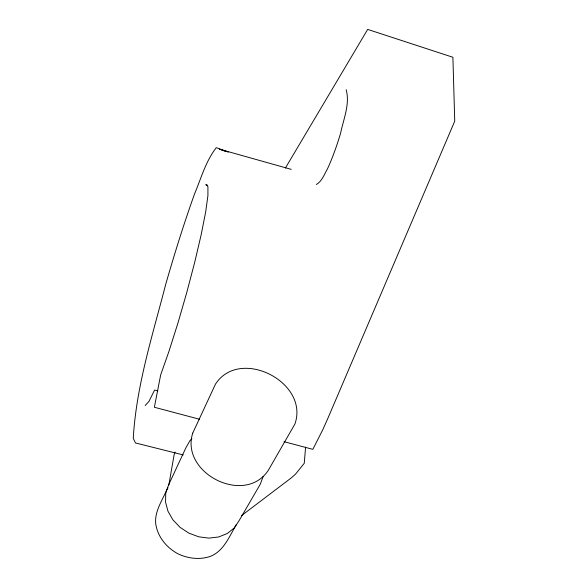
<?xml version="1.0" encoding="UTF-8"?>
<svg xmlns="http://www.w3.org/2000/svg" width="588" height="588" viewBox="0 0 588 588"><rect width="100%" height="100%" fill="white"/><g stroke="black" fill="none" stroke-linecap="round" stroke-linejoin="round"><path stroke-width="0.88" d="M305.598 447.086L304.253 463.307L295.433 474.229L291.435 477.779L241.455 515.661M168.815 485.166L174.136 454.649L175.062 452.062M263.159 476.53L260.234 484.299L239.029 520.755L234.237 527.95L227.291 533.5L218.64 536.984L208.88 538.123L198.707 536.807L188.858 533.125L180.053 527.34L172.931 519.865L167.984 511.266L165.544 502.167L165.75 493.207L168.543 485.012L185.918 447.747L190.02 440.559L191.857 438.846M236.435 524.459C228.842 537.057 222.896 553.778 206.785 557.431C197.076 559.622 186.999 558.093 178.054 553.845C166.61 547.759 157.599 536.837 155.724 523.79C154.453 511.148 162.428 500.403 166.999 489.253L168.021 487.893M285.364 168.094L367.676 29.4L452.9 57.271L454.737 121.179L328.111 417.789L322.974 429.336L312.853 449.342L284.011 441.684M145.17 405.5L148.918 401.464L154.593 390.042L157.922 390.932M316.373 184.514C322.07 181.185 324.231 174.393 327.406 168.991C332.727 157.452 336.946 145.449 340.577 133.278C343.458 119.195 350.161 104.069 346.163 89.699M183.206 454.928L135.46 442.948L133.263 438.347C136.284 385.816 152.667 335.057 165.698 284.371C174.482 253.913 183.868 223.624 194.599 193.797C201.155 178.179 205.734 161.2 216.296 147.654L228.32 152.138M199.501 419.237L154.365 407.256L160.671 374.879L168.984 351.271L177.914 323.113L186.734 292.626L194.701 262.329L201.169 234.744L205.66 212.003L207.924 195.635L207.917 186.462L205.8 184.647L207.483 185.147M291.244 169.373L219.442 149.176L225.402 151.366M192.717 433.128C179.965 473.142 244.777 506.003 268.326 470.297L294.867 424.095C309.707 382.406 239.963 346.582 215.502 384.074L192.717 433.128"/></g></svg>
